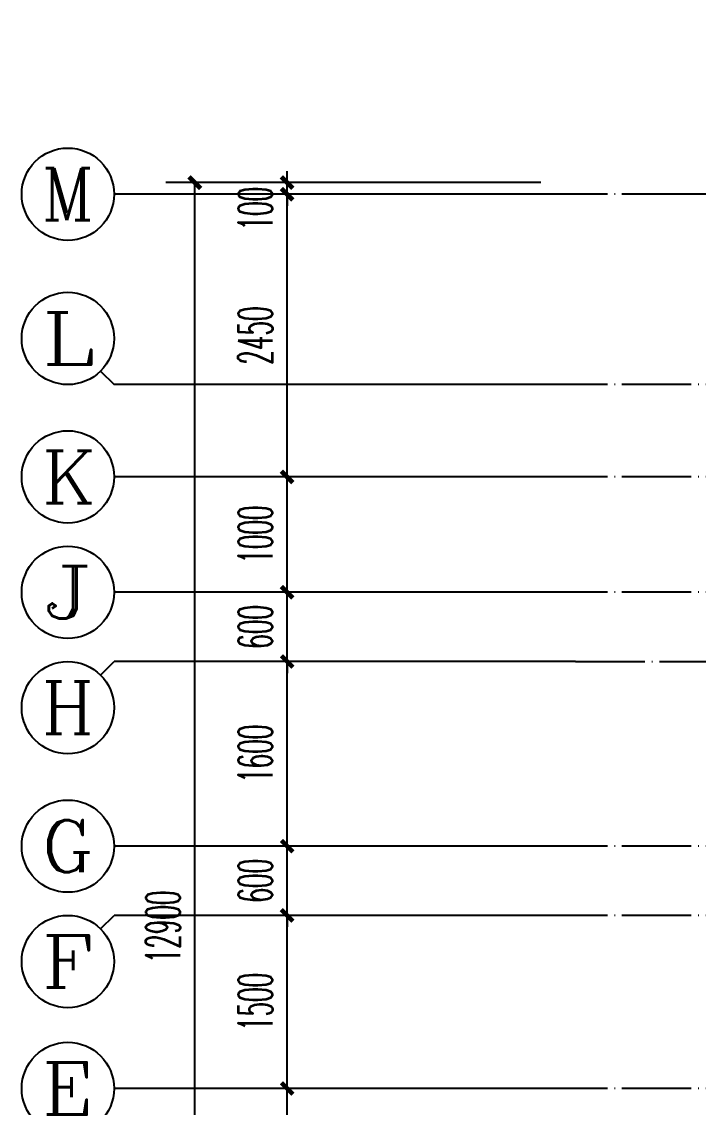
# Model space of a CAD drawing. Extents: x 27938 to 1507990, y 110129 to 923079.
# Drawn here: x 821117 to 826980, y 288847 to 298255 of the extents above; entities that cross this region are included whole.
import ezdxf
from ezdxf.enums import TextEntityAlignment as Align

# ---------------------------------------------------------------- set-up
doc = ezdxf.new("R2010")
doc.units = 0
doc.header["$LTSCALE"] = 1000
doc.header["$MEASUREMENT"] = 0
doc.linetypes.add('DOTE', pattern=[2.42, 2, -0.2, 0.02, -0.2])
for name, color, linetype in [('----建筑底图', 8, 'Continuous'), ('AXIS', 3, 'Continuous'), ('AXIS_TEXT', 7, 'Continuous'), ('DOTE', 1, 'Continuous')]:
    doc.layers.add(name, color=color, linetype=linetype)
doc.styles.add('_TCH_AXIS', font='COMPLEX', dxfattribs={"bigfont": 'GBCBIG'})
doc.styles.add('_TCH_DIM_T3', font='SIMPLEX.shx', dxfattribs={"width": 0.494118, "bigfont": 'GBCBIG.shx'})
doc.styles.add('COMPLEX', font='COMPLEX')
doc.dimstyles.new('_TCH_ARCH&&100', dxfattribs={"dimtxt": 297.5, "dimasz": 100, "dimexe": 250, "dimexo": 300, "dimgap": 126.25, "dimtad": 1, "dimdec": 0, "dimzin": 0, "dimdsep": 46, "dimtxsty": '_TCH_DIM_T3', "dimblk": 'ARCHTICK', "dimcen": 0.09, "dimclrt": 4, "dimazin": 2, "dimtfac": 1, "dimtdec": 0, "dimtix": 1, "dimtmove": 2, "dimatfit": 3, "dimfxl": 100, "dimtolj": 1, "dimtzin": 0, "dimarcsym": 0})

# ---------------------------------------------------------------- blocks, each defined once
blk = doc.blocks.new('_ArchTick')
at = {"color": 0, "linetype": 'ByBlock', "const_width": 0.4}
blk.add_lwpolyline([(-0.5, -0.5), (0.5, 0.5)], dxfattribs=at)
blk = doc.blocks.new('*D1225')
at = {"layer": 'AXIS', "color": 0, "lineweight": -2}
for p, q in [((12002.5, -16549.8), (8752.5, -16549.8)), ((9002.5, -29449.8), (9002.5, -16549.8)), ((12002.5, -29449.8), (8752.5, -29449.8))]:
    blk.add_line(p, q, dxfattribs=at)
at = {"layer": 'Defpoints', "color": 0}
for p in [(9002.5, -16549.8), (12302.5, -16549.8), (12302.5, -29449.8)]:
    blk.add_point(p, dxfattribs=at)
at = {"layer": 'AXIS', "color": 0, "lineweight": -2, "xscale": 100, "yscale": 100, "zscale": 100}
for p, rotation in [((9002.5, -16549.8), 90), ((9002.5, -29449.8), 270)]:
    blk.add_blockref('_ArchTick', p, dxfattribs=dict(at, rotation=rotation))
at = {"layer": 'AXIS', "color": 4, "insert": (8727.5, -22999.8), "char_height": 297.5, "attachment_point": 5, "rotation": 90, "style": '_TCH_DIM_T3'}
blk.add_mtext('\\A1;12900', dxfattribs=at)
blk = doc.blocks.new('*D1230')
at = {"layer": 'AXIS', "color": 0, "lineweight": -2}
for p, q in [((12002.5, -24399.8), (9552.5, -24399.8)), ((9802.5, -27399.8), (9802.5, -24399.8)), ((12002.5, -27399.8), (9552.5, -27399.8))]:
    blk.add_line(p, q, dxfattribs=at)
at = {"layer": 'Defpoints', "color": 0}
for p in [(9802.5, -24399.8), (12302.5, -24399.8), (12302.5, -27399.8)]:
    blk.add_point(p, dxfattribs=at)
at = {"layer": 'AXIS', "color": 0, "lineweight": -2, "xscale": 100, "yscale": 100, "zscale": 100}
for p, rotation in [((9802.5, -24399.8), 90), ((9802.5, -27399.8), 270)]:
    blk.add_blockref('_ArchTick', p, dxfattribs=dict(at, rotation=rotation))
at = {"layer": 'AXIS', "color": 4, "insert": (9527.5, -25899.8), "char_height": 297.5, "attachment_point": 5, "rotation": 90, "style": '_TCH_DIM_T3'}
blk.add_mtext('\\A1;3000', dxfattribs=at)
blk = doc.blocks.new('*D1231')
at = {"layer": 'AXIS', "color": 0, "lineweight": -2}
for p, q in [((12002.5, -22899.8), (9552.5, -22899.8)), ((9802.5, -24399.8), (9802.5, -22899.8)), ((12002.5, -24399.8), (9552.5, -24399.8))]:
    blk.add_line(p, q, dxfattribs=at)
at = {"layer": 'Defpoints', "color": 0}
for p in [(9802.5, -22899.8), (12302.5, -22899.8), (12302.5, -24399.8)]:
    blk.add_point(p, dxfattribs=at)
at = {"layer": 'AXIS', "color": 0, "lineweight": -2, "xscale": 100, "yscale": 100, "zscale": 100}
for p, rotation in [((9802.5, -22899.8), 90), ((9802.5, -24399.8), 270)]:
    blk.add_blockref('_ArchTick', p, dxfattribs=dict(at, rotation=rotation))
at = {"layer": 'AXIS', "color": 4, "insert": (9527.5, -23649.8), "char_height": 297.5, "attachment_point": 5, "rotation": 90, "style": '_TCH_DIM_T3'}
blk.add_mtext('\\A1;1500', dxfattribs=at)
blk = doc.blocks.new('*D1232')
at = {"layer": 'AXIS', "color": 0, "lineweight": -2}
for p, q in [((9802.5, -22299.8), (9802.5, -22199.8)), ((12002.5, -22299.8), (9552.5, -22299.8)), ((9802.5, -22899.8), (9802.5, -22299.8)), ((12002.5, -22899.8), (9552.5, -22899.8)), ((9802.5, -22899.8), (9802.5, -22999.8))]:
    blk.add_line(p, q, dxfattribs=at)
at = {"layer": 'Defpoints', "color": 0}
for p in [(9802.5, -22299.8), (12302.5, -22299.8), (12302.5, -22899.8)]:
    blk.add_point(p, dxfattribs=at)
at = {"layer": 'AXIS', "color": 0, "lineweight": -2, "xscale": 100, "yscale": 100, "zscale": 100}
for p, rotation in [((9802.5, -22299.8), 270), ((9802.5, -22899.8), 90)]:
    blk.add_blockref('_ArchTick', p, dxfattribs=dict(at, rotation=rotation))
at = {"layer": 'AXIS', "color": 4, "insert": (9527.5, -22599.8), "char_height": 297.5, "attachment_point": 5, "rotation": 90, "style": '_TCH_DIM_T3'}
blk.add_mtext('\\A1;600', dxfattribs=at)
blk = doc.blocks.new('*D1233')
at = {"layer": 'AXIS', "color": 0, "lineweight": -2}
for p, q in [((12002.5, -20699.5), (9552.5, -20699.5)), ((9802.5, -22299.8), (9802.5, -20699.5)), ((12002.5, -22299.8), (9552.5, -22299.8))]:
    blk.add_line(p, q, dxfattribs=at)
at = {"layer": 'Defpoints', "color": 0}
for p in [(9802.5, -20699.5), (12302.5, -20699.5), (12302.5, -22299.8)]:
    blk.add_point(p, dxfattribs=at)
at = {"layer": 'AXIS', "color": 0, "lineweight": -2, "xscale": 100, "yscale": 100, "zscale": 100}
for p, rotation in [((9802.5, -20699.5), 90), ((9802.5, -22299.8), 270)]:
    blk.add_blockref('_ArchTick', p, dxfattribs=dict(at, rotation=rotation))
at = {"layer": 'AXIS', "color": 4, "insert": (9527.5, -21499.7), "char_height": 297.5, "attachment_point": 5, "rotation": 90, "style": '_TCH_DIM_T3'}
blk.add_mtext('\\A1;1600', dxfattribs=at)
blk = doc.blocks.new('*D1234')
at = {"layer": 'AXIS', "color": 0, "lineweight": -2}
for p, q in [((9802.5, -20099.8), (9802.5, -19999.8)), ((12002.5, -20099.8), (9552.5, -20099.8)), ((9802.5, -20699.5), (9802.5, -20099.8)), ((12002.5, -20699.5), (9552.5, -20699.5)), ((9802.5, -20699.5), (9802.5, -20799.5))]:
    blk.add_line(p, q, dxfattribs=at)
at = {"layer": 'Defpoints', "color": 0}
for p in [(9802.5, -20099.8), (12302.5, -20099.8), (12302.5, -20699.5)]:
    blk.add_point(p, dxfattribs=at)
at = {"layer": 'AXIS', "color": 0, "lineweight": -2, "xscale": 100, "yscale": 100, "zscale": 100}
for p, rotation in [((9802.5, -20099.8), 270), ((9802.5, -20699.5), 90)]:
    blk.add_blockref('_ArchTick', p, dxfattribs=dict(at, rotation=rotation))
at = {"layer": 'AXIS', "color": 4, "insert": (9527.5, -20399.7), "char_height": 297.5, "attachment_point": 5, "rotation": 90, "style": '_TCH_DIM_T3'}
blk.add_mtext('\\A1;600', dxfattribs=at)
blk = doc.blocks.new('*D1235')
at = {"layer": 'AXIS', "color": 0, "lineweight": -2}
for p, q in [((12002.5, -19099.8), (9552.5, -19099.8)), ((9802.5, -20099.8), (9802.5, -19099.8)), ((12002.5, -20099.8), (9552.5, -20099.8))]:
    blk.add_line(p, q, dxfattribs=at)
at = {"layer": 'Defpoints', "color": 0}
for p in [(9802.5, -19099.8), (12302.5, -19099.8), (12302.5, -20099.8)]:
    blk.add_point(p, dxfattribs=at)
at = {"layer": 'AXIS', "color": 0, "lineweight": -2, "xscale": 100, "yscale": 100, "zscale": 100}
for p, rotation in [((9802.5, -19099.8), 90), ((9802.5, -20099.8), 270)]:
    blk.add_blockref('_ArchTick', p, dxfattribs=dict(at, rotation=rotation))
at = {"layer": 'AXIS', "color": 4, "insert": (9527.5, -19599.8), "char_height": 297.5, "attachment_point": 5, "rotation": 90, "style": '_TCH_DIM_T3'}
blk.add_mtext('\\A1;1000', dxfattribs=at)
blk = doc.blocks.new('*D1236')
at = {"layer": 'AXIS', "color": 0, "lineweight": -2}
for p, q in [((12002.5, -16649.8), (9552.5, -16649.8)), ((9802.5, -19099.8), (9802.5, -16649.8)), ((12002.5, -19099.8), (9552.5, -19099.8))]:
    blk.add_line(p, q, dxfattribs=at)
at = {"layer": 'Defpoints', "color": 0}
for p in [(9802.5, -16649.8), (12302.5, -16649.8), (12302.5, -19099.8)]:
    blk.add_point(p, dxfattribs=at)
at = {"layer": 'AXIS', "color": 0, "lineweight": -2, "xscale": 100, "yscale": 100, "zscale": 100}
for p, rotation in [((9802.5, -16649.8), 90), ((9802.5, -19099.8), 270)]:
    blk.add_blockref('_ArchTick', p, dxfattribs=dict(at, rotation=rotation))
at = {"layer": 'AXIS', "color": 4, "insert": (9527.5, -17874.8), "char_height": 297.5, "attachment_point": 5, "rotation": 90, "style": '_TCH_DIM_T3'}
blk.add_mtext('\\A1;2450', dxfattribs=at)
blk = doc.blocks.new('*D1237')
at = {"layer": 'AXIS', "color": 0, "lineweight": -2}
for p, q in [((9802.5, -16549.8), (9802.5, -16449.8)), ((12002.5, -16549.8), (9552.5, -16549.8)), ((9802.5, -16649.8), (9802.5, -16549.8)), ((12002.5, -16649.8), (9552.5, -16649.8)), ((9802.5, -16649.8), (9802.5, -16749.8))]:
    blk.add_line(p, q, dxfattribs=at)
at = {"layer": 'Defpoints', "color": 0}
for p in [(9802.5, -16549.8), (12302.5, -16549.8), (12302.5, -16649.8)]:
    blk.add_point(p, dxfattribs=at)
at = {"layer": 'AXIS', "color": 0, "lineweight": -2, "xscale": 100, "yscale": 100, "zscale": 100}
for p, rotation in [((9802.5, -16549.8), 270), ((9802.5, -16649.8), 90)]:
    blk.add_blockref('_ArchTick', p, dxfattribs=dict(at, rotation=rotation))
at = {"layer": 'AXIS', "color": 4, "insert": (9527.5, -16774.8), "char_height": 297.5, "attachment_point": 5, "rotation": 90, "style": '_TCH_DIM_T3'}
blk.add_mtext('\\A1;100', dxfattribs=at)
blk = doc.blocks.new('_AXISO')
at = {"color": 0}
blk.add_circle((0, 0), 0.5, dxfattribs=at)
at = {"layer": 'AXIS_TEXT', "color": 0, "style": 'COMPLEX', "width": 1.041667}
blk.add_attdef('A', text='', height=0.56, dxfattribs=at).set_placement((-0.25, -0.28), (0.25, -0.28), align=Align.FIT)
blk = doc.blocks.new('A$C1B43746D')
at = {"layer": 'AXIS', "color": 8}
for p, q in [((12302.5, -16649.8), (8302.5, -16649.8)), ((8185.3, -18182.6), (8302.5, -18299.8)), ((12302.5, -18299.8), (8302.5, -18299.8)), ((12302.5, -19099.8), (8302.5, -19099.8)), ((12302.5, -20099.8), (8302.5, -20099.8)), ((8185.3, -20816.7), (8302.5, -20699.5)), ((12302.5, -20699.5), (8302.5, -20699.5)), ((12302.5, -22299.8), (8302.5, -22299.8)), ((8185.3, -23017), (8302.5, -22899.8)), ((12302.5, -22899.8), (8302.5, -22899.8)), ((12302.5, -24399.8), (8302.5, -24399.8))]:
    blk.add_line(p, q, dxfattribs=at)
at = {"layer": 'DOTE', "color": 169, "linetype": 'DOTE', "ltscale": 0.3}
for p, q in [((66302.5, -16649.8), (12302.5, -16649.8)), ((66302.5, -18299.8), (12302.5, -18299.8)), ((66302.5, -19099.8), (12302.5, -19099.8)), ((66302.5, -20099.8), (12302.5, -20099.8)), ((12302.5, -20699.5), (66302.5, -20699.5)), ((66302.5, -22299.8), (12302.5, -22299.8)), ((66302.5, -22899.8), (12302.5, -22899.8)), ((66302.5, -24399.8), (12302.5, -24399.8))]:
    blk.add_line(p, q, dxfattribs=at)
at = {"layer": 'AXIS', "color": 8}
ref = blk.add_blockref('_AXISO', (7902.5, -16649.8), dxfattribs=dict(at, xscale=800, yscale=800, zscale=800))
ref.add_attrib('A', 'M', dxfattribs={"layer": 'AXIS_TEXT', "color": 8, "ltscale": 0.5, "height": 452.5, "style": '_TCH_AXIS'}).set_placement((7676.2, -16876.1), (8128.7, -16876.1), align=Align.FIT)
ref = blk.add_blockref('_AXISO', (7902.5, -17899.8), dxfattribs=dict(at, xscale=800, yscale=800, zscale=800))
ref.add_attrib('A', 'L', dxfattribs={"layer": 'AXIS_TEXT', "color": 8, "ltscale": 0.5, "height": 452.5, "style": '_TCH_AXIS', "width": 1.4}).set_placement((7676.2, -18126.1), (8128.7, -18126.1), align=Align.FIT)
ref = blk.add_blockref('_AXISO', (7902.5, -19099.8), dxfattribs=dict(at, xscale=800, yscale=800, zscale=800))
ref.add_attrib('A', 'K', dxfattribs={"layer": 'AXIS_TEXT', "color": 8, "ltscale": 0.5, "height": 452.5, "style": '_TCH_AXIS', "width": 1.105263}).set_placement((7676.2, -19326.1), (8128.7, -19326.1), align=Align.FIT)
ref = blk.add_blockref('_AXISO', (7902.5, -20099.8), dxfattribs=dict(at, xscale=800, yscale=800, zscale=800))
ref.add_attrib('A', 'J', dxfattribs={"layer": 'AXIS_TEXT', "color": 8, "ltscale": 0.5, "height": 452.5, "style": '_TCH_AXIS', "width": 1.909091}).set_placement((7676.2, -20326.1), (8128.7, -20326.1), align=Align.FIT)
ref = blk.add_blockref('_AXISO', (7902.5, -21099.5), dxfattribs=dict(at, xscale=800, yscale=800, zscale=800))
ref.add_attrib('A', 'H', dxfattribs={"layer": 'AXIS_TEXT', "color": 8, "ltscale": 0.5, "height": 452.5, "style": '_TCH_AXIS', "width": 1.05}).set_placement((7676.2, -21325.8), (8128.7, -21325.8), align=Align.FIT)
ref = blk.add_blockref('_AXISO', (7902.5, -22299.8), dxfattribs=dict(at, xscale=800, yscale=800, zscale=800))
ref.add_attrib('A', 'G', dxfattribs={"layer": 'AXIS_TEXT', "color": 8, "ltscale": 0.5, "height": 452.5, "style": '_TCH_AXIS', "width": 1.166667}).set_placement((7676.2, -22526.1), (8128.7, -22526.1), align=Align.FIT)
ref = blk.add_blockref('_AXISO', (7902.5, -23299.8), dxfattribs=dict(at, xscale=800, yscale=800, zscale=800))
ref.add_attrib('A', 'F', dxfattribs={"layer": 'AXIS_TEXT', "color": 8, "ltscale": 0.5, "height": 452.5, "style": '_TCH_AXIS', "width": 1.3125}).set_placement((7676.2, -23526.1), (8128.7, -23526.1), align=Align.FIT)
ref = blk.add_blockref('_AXISO', (7902.5, -24399.8), dxfattribs=dict(at, xscale=800, yscale=800, zscale=800))
ref.add_attrib('A', 'E', dxfattribs={"layer": 'AXIS_TEXT', "color": 8, "ltscale": 0.5, "height": 452.5, "style": '_TCH_AXIS', "width": 1.3125}).set_placement((7676.2, -24626.1), (8128.7, -24626.1), align=Align.FIT)
dim = blk.add_linear_dim(base=(9802.5, -16549.8), p1=(12302.5, -16649.8), p2=(12302.5, -16549.8), angle=90, dimstyle='_TCH_ARCH&&100', dxfattribs=at)
dim.commit()
dim.dimension.update_dxf_attribs({"geometry": '*D1237', "text_midpoint": (9527.5, -16774.8), "dimtype": 129})
for p1, p2, distance, picture, middle in [((12302.5, -29449.8), (12302.5, -16549.8), 3300, '*D1225', (8727.5, -22999.8)), ((12302.5, -19099.8), (12302.5, -16649.8), 2500, '*D1236', (9527.5, -17874.8)), ((12302.5, -20099.8), (12302.5, -19099.8), 2500, '*D1235', (9527.5, -19599.8)), ((12302.5, -20699.5), (12302.5, -20099.8), 2500, '*D1234', (9527.5, -20399.7)), ((12302.5, -22299.8), (12302.5, -20699.5), 2500, '*D1233', (9527.5, -21499.7)), ((12302.5, -22899.8), (12302.5, -22299.8), 2500, '*D1232', (9527.5, -22599.8)), ((12302.5, -24399.8), (12302.5, -22899.8), 2500, '*D1231', (9527.5, -23649.8)), ((12302.5, -27399.8), (12302.5, -24399.8), 2500, '*D1230', (9527.5, -25899.8))]:
    dim = blk.add_aligned_dim(p1=p1, p2=p2, distance=distance, dimstyle='_TCH_ARCH&&100', dxfattribs=at)
    dim.commit()
    dim.dimension.update_dxf_attribs({"geometry": picture, "text_midpoint": middle})

msp = doc.modelspace()

# ---------------------------------------------------------------- block references
at = {"layer": '----建筑底图', "ltscale": 0.5}
msp.add_blockref('A$C1B43746D', (813614.1, 313410.2), dxfattribs=at)

# ---------------------------------------------------------------- next in the draw order: linework, layer by layer
msp.add_lwpolyline([(827916.6, 298255.3), (827916.6, 296760.4), (826619.1, 296760.4)])

doc.saveas('drawing.dxf')
